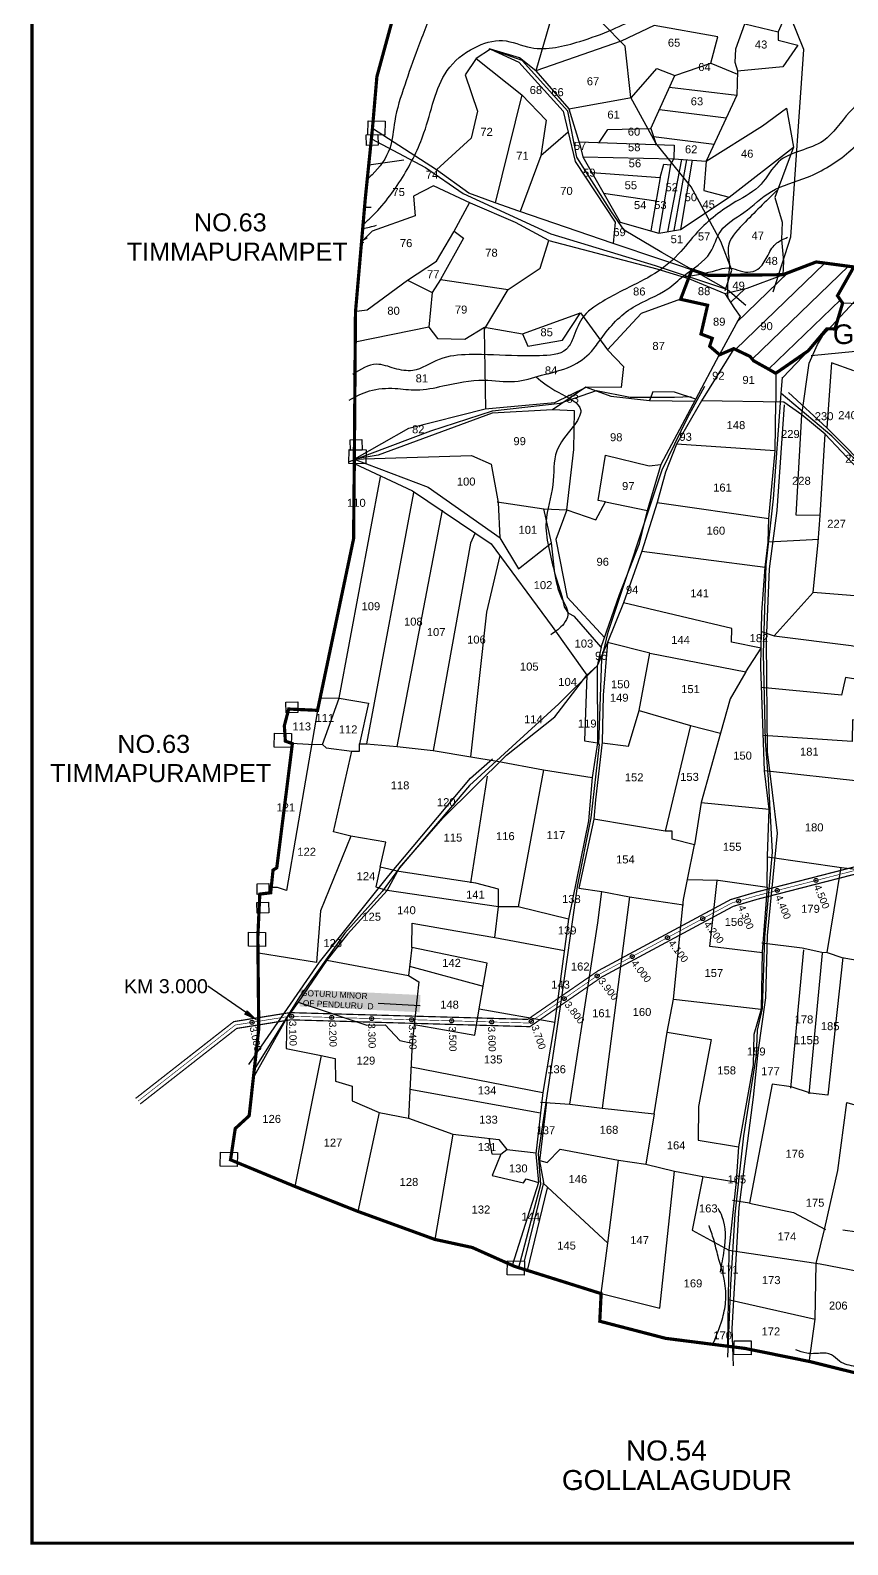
# Model space of a CAD drawing. Header units: inches. Extents: x 209673 to 213985, y 1597149 to 1602838.
# Drawn here: x 209673 to 211714, y 1597149 to 1600934 of the extents above; entities that cross this region are included whole.
import ezdxf
from ezdxf import colors
from ezdxf.entities.mleader import LeaderData, LeaderLine
from ezdxf.enums import TextEntityAlignment as Align
from ezdxf.math import Vec2, Vec3

# ---------------------------------------------------------------- set-up
doc = ezdxf.new("R2010")
doc.units = ezdxf.units.IN
doc.header["$MEASUREMENT"] = 0
doc.header["$PDMODE"] = 32
doc.header["$PDSIZE"] = 10
doc.linetypes.add('HIDDEN2', pattern=[0.1875, 0.125, -0.0625])
for name, color, linetype in [('CANAL1', 7, 'Continuous'), ('CSMark', 72, 'Continuous'), ('DIMENSION', 7, 'Continuous'), ('PAPER SIZE', 5, 'Continuous'), ('PLOT', 7, 'Continuous'), ('PLOT NO', 7, 'Continuous'), ('PLOTS', 7, 'Continuous'), ('PLOTS NO', 7, 'Continuous'), ('RE REMARKS', 7, 'Continuous'), ('ROAD', 1, 'Continuous'), ('STREAM', 4, 'Continuous'), ('STREAMS', 4, 'Continuous'), ('STRUCTURE', 5, 'Continuous'), ('TEXT', 1, 'Continuous'), ('VILLAGE BOUNDARY STONES', 1, 'Continuous'), ('VILLAGE BOUNDRY', 5, 'Continuous'), ('VILLAGE BOUNDRY STONE', 1, 'Continuous'), ('VILLAGE STONES', 240, 'Continuous')]:
    doc.layers.add(name, color=color, linetype=linetype)
doc.styles.add('FONT1', font='Arial')
doc.styles.get("Standard").update_dxf_attribs({"font": 'arial.ttf'})
doc.dimstyles.get("Standard").update_dxf_attribs({"dimtxt": 0.18, "dimasz": 0.18, "dimexe": 0.18, "dimexo": 0.0625, "dimgap": 0.09, "dimtad": 0, "dimtih": 1, "dimtoh": 1, "dimdec": 4, "dimzin": 0, "dimdsep": 46, "dimtxsty": 'Standard', "dimcen": 0.09, "dimadec": 0, "dimazin": 0, "dimtfac": 1, "dimtdec": 4, "dimtofl": 0, "dimtmove": 0, "dimatfit": 3, "dimfxl": 1, "dimtolj": 1, "dimtzin": 0, "dimarcsym": 0})

msp = doc.modelspace()

# ---------------------------------------------------------------- hatches: boundary and pattern name
at = {"layer": 'PLOTS NO'}
h = msp.add_hatch(dxfattribs=at)
h.set_pattern_fill('ANSI31', color=256, scale=371.724691, angle=-0.9283)
h.set_pattern_definition([(44.0717, (208667.79, 1597005.54), (-32.3195, 33.38413), [])])
h.paths.add_polyline_path([(211689.4, 1600211.4), (211701.6, 1600252.1), (211688.7, 1600270.7), (211729.5, 1600342.7), (211635.7, 1600355.2), (211552.3, 1600323.3), (211463.4, 1600290), (211407.2, 1600276.5), (211431.9, 1600238.8), (211445.4, 1600219.1), (211394.5, 1600123.5), (211429.7, 1600138.4), (211469.9, 1600119.2), (211479, 1600108.1), (211535.1, 1600076.8), (211559.1, 1600095.8), (211615.4, 1600132.9), (211662, 1600188.1), (211668, 1600188)])
h.paths.add_polyline_path([(211496, 1600183.6), (211526.7, 1600183.1), (211527, 1600205.9), (211496.3, 1600206.4)], flags=24)

# ---------------------------------------------------------------- linework, layer by layer
at = {"layer": 'CANAL1', "color": 200, "linetype": 'ByBlock', "ltscale": 40, "const_width": 3}
for points in [[(209936.3, 1598264.6), (210181.3, 1598456.5), (210321.4, 1598479), (210915.3, 1598462.1), (211091.3, 1598583.7), (211421.6, 1598761.4), (211483.6, 1598779.7), (211737.8, 1598845), (211874.2, 1598848), (212055.8, 1598834), (212426.2, 1598795), (212622.2, 1598809), (212824.7, 1598829.9), (212962.5, 1598855.8)], [(209947.7, 1598250.6), (210188.7, 1598439.5), (210322.6, 1598461), (210920.7, 1598443.9), (211100.7, 1598568.3), (211428.4, 1598744.6), (211488.4, 1598762.3), (211740.2, 1598827), (211873.8, 1598830), (212054.2, 1598816), (212425.8, 1598777), (212623.8, 1598791), (212827.3, 1598812.1), (212965.2, 1598837.9)]]:
    msp.add_lwpolyline(points, dxfattribs=at)
at = {"layer": 'CANAL1', "color": 1, "linetype": 'HIDDEN2', "ltscale": 4, "const_width": 1.5}
msp.add_lwpolyline([(209942, 1598257.6), (210185, 1598448), (210322, 1598470), (210918, 1598453), (211096, 1598576), (211425, 1598753), (211486, 1598771), (211739, 1598836), (211874, 1598839), (212055, 1598825), (212426, 1598786), (212623, 1598800), (212826, 1598821), (212963.9, 1598846.9)], dxfattribs=at)
msp.add_lwpolyline([(209942, 1598257.6), (210185, 1598448), (210322, 1598470), (210918, 1598453), (211096, 1598576), (211425, 1598753), (211486, 1598771), (211739, 1598836), (211874, 1598839), (212055, 1598825), (212426, 1598786), (212623, 1598800), (212826, 1598821), (212963.9, 1598846.9)], dxfattribs=at)
at = {"layer": 'CSMark', "color": 3, "linetype": 'Continuous'}
for p in [(211635, 1598809.3), (211538.2, 1598784.4), (211441.8, 1598757.9), (211352.3, 1598713.9), (211264.3, 1598666.5), (211176.2, 1598619.2), (211088.7, 1598570.9), (211006.4, 1598514.1), (210325.7, 1598469.9), (210425.6, 1598467), (210525.6, 1598464.2), (210226.9, 1598454.7), (210625.6, 1598461.3), (210725.5, 1598458.5), (210825.5, 1598455.6), (210924.1, 1598457.2)]:
    msp.add_point(p, dxfattribs=at)
at = {"layer": 'PAPER SIZE', "color": 5, "const_width": 8}
msp.add_lwpolyline([(209677.3, 1602633), (213981.2, 1602633), (213981.2, 1597153.1), (209677.3, 1597153.1)], close=True, dxfattribs=at)
at = {"layer": 'PLOT'}
for points in [[(211008, 1601082.7), (210935.6, 1600833.2), (210894.8, 1600865.7), (210822.5, 1600887.3), (210786.3, 1600863.6), (210759.1, 1600822.8), (210790.1, 1600732), (210774, 1600664.5), (210687.3, 1600585.8), (210527.6, 1600688.5)], [(211590.8, 1601043.4), (211540.3, 1600930.6), (211540.8, 1600909.9), (211590, 1600897.2), (211552.1, 1600842.8), (211439.4, 1600832.3), (211437.2, 1600771.8), (211361.2, 1600607.3), (211501.1, 1600695.6), (211561.1, 1600739.5), (211579.3, 1600642.1), (211532, 1600516.5), (211550.8, 1600454.8), (211548.9, 1600411.2), (211554, 1600356), (211552.3, 1600323.3), (211366.6, 1600321.6), (211128.6, 1600401), (210893.2, 1600482.4), (210834.4, 1600502.8), (210768.5, 1600527.2), (210687.3, 1600585.8)], [(210935.6, 1600833.2), (211017.8, 1600737.5), (211174.3, 1600766.2), (211238, 1600838.9), (211282.4, 1600821.5), (211372.7, 1600851.7), (211390.1, 1600917.8), (211231, 1600946.2), (211148.5, 1600906.7), (210935.6, 1600833.2)], [(210786.3, 1600863.6), (210900.5, 1600773), (210961.1, 1600709.5), (210947.9, 1600620.2), (210896.6, 1600481.3)], [(210822.5, 1600887.3), (210892.8, 1600854.3), (211004, 1600731.9), (211016.5, 1600679.9), (210947.9, 1600620.2)], [(210900.5, 1600773), (210834.4, 1600502.8)], [(211017.8, 1600737.5), (211046, 1600645.3), (211053.2, 1600617.6), (211146.1, 1600454.9), (211242.8, 1600426.9), (211297, 1600436.3), (211418, 1600517), (211579.3, 1600642.1)], [(210810.3, 1599987.3), (210807.3, 1600187.3), (210866.2, 1600286.5), (210946.1, 1600340), (210968.2, 1600408.7), (210884.8, 1600454.2), (210772.6, 1600502.5), (210680.3, 1600545.3), (210629.7, 1600519.6), (210634.5, 1600470.3), (210527.1, 1600432.5), (210499.2, 1600405)], [(210500.3, 1600404.5), (210506, 1600403.6)], [(210731.8, 1600432.5), (210755.3, 1600415), (210697.3, 1600311.2), (210676.3, 1600279), (210668.4, 1600192.2), (210690.3, 1600164), (210758.1, 1600162), (210807.4, 1600191.8), (210902.6, 1600175.8), (211047.2, 1600228.3), (211114.3, 1600135.7)], [(210968.2, 1600408.7), (211237.8, 1600337.9), (211319.4, 1600313.4), (211407.2, 1600276.5), (211431.9, 1600238.8), (211445.4, 1600219.1), (211394.5, 1600123.5)], [(210697.3, 1600311.2), (210866.2, 1600286.5)], [(211098.8, 1599392.5), (211144.6, 1599523.9), (211194.6, 1599651.6), (211214.4, 1599733.9), (211248.2, 1599849.8), (211335.1, 1600012.3), (211394.5, 1600123.5), (211369.7, 1600144.6), (211376, 1600164.4), (211347.9, 1600175.1), (211364.4, 1600247), (211297, 1600261.9), (211198.3, 1600226.1), (211114.3, 1600135.7), (211154.8, 1600093.9), (211148.4, 1600041.2), (211060, 1600042.2), (210977.1, 1599985.7), (210826.3, 1599977.4), (210541.7, 1599872.2), (210481.3, 1599862.6)], [(211429.7, 1600138.4), (211349.3, 1600008)], [(211429.7, 1600138.4), (211394.5, 1600123.5)], [(211429.7, 1600138.4), (211469.9, 1600119.2), (211479, 1600108.1), (211535.1, 1600076.8), (211534.7, 1600005)], [(210483.7, 1599863.5), (210618.2, 1599939.5), (210809.2, 1599988.2), (210983.2, 1600004.3), (211061.6, 1600042.4)], [(211061.2, 1600042.2), (211122.8, 1600020.1), (211219, 1600009.3), (211332.5, 1600007.5)], [(211335.1, 1600012.3), (211281.8, 1600029.4), (211227.7, 1600030.3), (211219, 1600009.3)], [(211012.7, 1599735.5), (211030.6, 1599886.6), (211032.2, 1599983.5), (210977.1, 1599985.7)], [(210478.8, 1599862.1), (210774.7, 1599871.4), (210824.4, 1599849.5), (210841.8, 1599754.2), (210845.5, 1599665.7), (210892.4, 1599588.2), (210974.9, 1599653.3), (210955.2, 1599737.8), (211012.7, 1599735.5), (211085, 1599710.6), (211109.2, 1599756), (211091, 1599758.7), (211109.6, 1599872), (211218.3, 1599845.9), (211247.8, 1599848.7)], [(210482, 1599862.7), (210666.4, 1599792.4), (210846.7, 1599665.6)], [(210482.3, 1599851.4), (210627.4, 1599783.4), (210824.1, 1599650.7), (210976.7, 1599443.7), (211062.6, 1599322.5), (211056.9, 1599158.1), (211089.1, 1599153.3), (211076.1, 1599066.7), (211067, 1598958.2), (211016.8, 1598712.9), (210982.3, 1598451.9), (210953.3, 1598279.7), (210935.8, 1598126.1), (210941.8, 1598054.8), (210876.3, 1597846.8)], [(210403.1, 1599149), (210444.7, 1599264.9), (210547.5, 1599817.8)], [(210630.2, 1599779), (210512.5, 1599150.9)], [(210589.6, 1599143.9), (210702.3, 1599734.6)], [(210955.8, 1599737.5), (210839.1, 1599754.8)], [(210783.1, 1599676.9), (210772.7, 1599652.7), (210679.2, 1599133.9)], [(210325.2, 1599152.3), (210367.7, 1599149.6), (210403.1, 1599149), (210412, 1599140.7), (210476.2, 1599132.6), (210495.1, 1599132.3), (210495.4, 1599151.1), (210512.5, 1599150.9), (210589.6, 1599143.9), (210679.2, 1599133.9), (210773.5, 1599118.6), (210813, 1599479.7), (210846.3, 1599621.1)], [(210832.8, 1598667.1), (210842, 1598743.8), (210564.4, 1598784.6), (210594.9, 1598840.9), (210703.2, 1598965.3), (210862.3, 1599122.1), (210983, 1599218.6), (211062.6, 1599322.5), (211088.8, 1599345.5), (211089.1, 1599153.3)], [(210397, 1599265.7), (210444.7, 1599264.9), (210517.8, 1599252.1), (210495.4, 1599151.1)], [(210390.5, 1599234.5), (210313.3, 1598784.5)], [(210218.7, 1598349.3), (210395.8, 1598605.3), (210568.7, 1598822), (210772.5, 1599064.9), (210827.6, 1599113.2)], [(211016.8, 1598712.9), (210891.1, 1598743), (210842, 1598743.8), (210842.7, 1598787.5), (210785.7, 1598802.9), (210593.3, 1598831.5), (210547.1, 1598842.2), (210560.9, 1598904.7), (210473.8, 1598919.8), (210430.3, 1598930.5), (210476.2, 1599132.6)], [(210473.8, 1598919.8), (210397.8, 1598733.4), (210388.1, 1598603.9), (210242.8, 1598627.2)], [(210564.4, 1598784.6), (210465.7, 1598674.7), (210413.8, 1598609.7), (210341.9, 1598504.9), (210313.5, 1598466.4), (210229.3, 1598314)], [(210313.3, 1598784.5), (210290.6, 1598791.4), (210274.8, 1598791.7)], [(210625.9, 1598642.1), (210626.8, 1598702.9), (210736.2, 1598683.7), (210832.8, 1598667.1), (211006.8, 1598634.2)], [(210413.8, 1598609.7), (210617.7, 1598572), (210643.7, 1598555.8), (210627.1, 1598402.9), (210617.5, 1598215.4)], [(210341.9, 1598504.9), (210513.3, 1598447.6), (210559, 1598448.3), (210595.6, 1598409), (210627.1, 1598402.9)], [(210313.5, 1598466.4), (210312.3, 1598389.1), (210399.2, 1598371.7), (210434.9, 1598364.6), (210435.7, 1598307.7), (210476.6, 1598295.6), (210477, 1598258.3), (210544.5, 1598229.3), (210617.5, 1598215.4), (210728.6, 1598175.6), (210843.4, 1598162.2), (210863.5, 1598136.5), (210936.1, 1598128.2)], [(210399.2, 1598371.7), (210333.8, 1598044.6)], [(210544.5, 1598229.3), (210491.1, 1597982.2)]]:
    msp.add_lwpolyline(points, dxfattribs=at)
at = {"layer": 'PLOTS', "color": 30, "true_color": 0xf8991e, "const_width": 8}
msp.add_lwpolyline([(211369.6, 1600144.6), (211376, 1600164.4), (211347.9, 1600175.1), (211364.4, 1600247), (211297, 1600261.9), (211325, 1600335.5), (211366.6, 1600321.6), (211552.3, 1600323.3), (211635.7, 1600355.2), (211729.5, 1600342.7), (211688.7, 1600270.7), (211701.6, 1600252.1), (211682.4, 1600187.8), (211662, 1600188.1), (211615.4, 1600132.9), (211534.5, 1600076.9), (211517.9, 1600086.6), (211479.4, 1600108.1), (211470.1, 1600119.2), (211429.7, 1600138.5), (211394.4, 1600123.2), (211369.6, 1600144.6)], dxfattribs=at)
at = {"layer": 'PLOTS NO'}
for points in [[(211439.8, 1600832.3), (211433.3, 1600853.5), (211434.7, 1600888.2), (211457, 1600950.2), (211540.3, 1600930.6)], [(211093.9, 1600653.6), (211115.1, 1600686), (211222.8, 1600688.6), (211282.4, 1600821.5)], [(211372.7, 1600851.7), (211439.1, 1600824.6)], [(211269.1, 1600791.7), (211437.2, 1600771.8)], [(211244.3, 1600736.5), (211411, 1600715.2)], [(211016.5, 1600679.9), (211033.7, 1600606.3), (211133.5, 1600454.8), (211128.6, 1600401)], [(211222.8, 1600688.6), (211235.6, 1600648.6)], [(211229.2, 1600668.6), (211380.6, 1600649.4)], [(211042.9, 1600655.4), (211280.9, 1600647.1), (211279.7, 1600613), (211361.2, 1600607.3)], [(211053.2, 1600617.6), (211279.7, 1600613)], [(211075.6, 1600578.4), (211245.6, 1600566.4), (211254.9, 1600599.6), (211272.2, 1600597.9), (211279.7, 1600613)], [(211272.2, 1600597.9), (211242.8, 1600426.9)], [(211299.3, 1600611.6), (211264.7, 1600430.7)], [(211311.6, 1600610.8), (211280.4, 1600433.4)], [(211326.2, 1600609.7), (211297, 1600436.3)], [(211361.2, 1600607.3), (211354.6, 1600533.5), (211418, 1600517)], [(211245.6, 1600566.4), (211222.3, 1600432.8)], [(211104.7, 1600527.4), (211235.3, 1600507.8)], [(210487.6, 1600232.4), (210514.1, 1600235.2), (210614.8, 1600309.3), (210687.7, 1600357.4), (210730.9, 1600430.7), (210770.7, 1600504.4)], [(211297, 1600261.9), (211325, 1600335.5)], [(213039.2, 1600027.4), (212928.9, 1600015.1), (212817.6, 1600019.3), (212782.6, 1600029.2), (212720.6, 1600037.3), (212665.6, 1600042.8), (212621.3, 1600056.4), (212518.7, 1600087.4), (212383.7, 1600145.8), (212350.2, 1600155.7), (212265.6, 1600193.8), (212184.9, 1600196.5), (212098.6, 1600176.7), (211948.4, 1600209.2), (211836.3, 1600223.5), (211820, 1600216.5), (211743.5, 1600250.7), (211701.6, 1600252.1), (211688.7, 1600270.7), (211729.5, 1600342.7), (211635.7, 1600355.2), (211552.3, 1600323.3)], [(210614.8, 1600309.3), (210676.3, 1600279)], [(211407.2, 1600276.5), (211463.4, 1600290), (211552.3, 1600323.3)], [(211645.4, 1599721.6), (211585.8, 1599722.5), (211600.1, 1599972.9), (211617.9, 1600102.4), (211638.5, 1600148.8), (211662, 1600188.1), (211682.4, 1600187.8), (211701.6, 1600252.1)], [(210902.6, 1600175.8), (210915.6, 1600144.4), (211002.3, 1600159.7), (211047.2, 1600228.3)], [(210668.4, 1600192.1), (210484.1, 1600154.6)], [(211535.1, 1600076.8), (211559.1, 1600095.8), (211615.4, 1600132.9), (211662, 1600188.1)], [(211622.8, 1600121.1), (211734.1, 1600132.6)], [(211729.5, 1600083.4), (211673.6, 1600103.2), (211662.1, 1599940.3)], [(211566.5, 1600028.9), (211662.1, 1599940.3), (211784, 1599818.3), (211825.6, 1599775.2), (211952.6, 1599545.3), (212044.6, 1599416.1), (212130.8, 1599259.3), (212181.4, 1599176), (212315.8, 1598975), (212372.5, 1598886.9), (212426.2, 1598801.1), (212482, 1598708.5), (212581.2, 1598557.2)], [(211762.8, 1599518), (211627.9, 1599529.2), (211640.5, 1599654.9), (211645.4, 1599721.6), (211657.8, 1599924.9), (211600.1, 1599972.9), (211554.4, 1600004.7), (211349.3, 1600008), (211286.8, 1599899.9), (211259.1, 1599829.8), (211238.2, 1599753.6), (211200.5, 1599632.5), (211154.4, 1599502.9), (211114.7, 1599403.8), (211103.4, 1599272.6), (211101.5, 1599155.1), (211084.8, 1599011), (211080.2, 1598962.6), (211042.5, 1598790.1), (211100.7, 1598782.1), (211169.6, 1598768.8), (211304.3, 1598748.4)], [(211555.2, 1599997.9), (211537, 1599733.8), (211518.3, 1599587.9), (211510.8, 1599407.6), (211513.2, 1599130.4), (211537.8, 1598927.5), (211512.8, 1598671.6), (211509.1, 1598515.6), (211489.5, 1598380.2), (211478.4, 1598267.8), (211442.5, 1597991.8), (211424.8, 1597689.4), (211428, 1597596.5)], [(211498.2, 1599390.3), (211499.6, 1599479.2), (211508.3, 1599592.5), (211516, 1599654.8), (211516.9, 1599713.8), (211532.8, 1599883.5), (211534.7, 1600005)], [(211530.6, 1599420.7), (211722.8, 1599396.2), (212011.9, 1599336.4), (212040.2, 1599380.2), (211946.8, 1599525.6), (211812.2, 1599768), (211780.5, 1599794.5), (211657.8, 1599924.9)], [(211532.8, 1599883.5), (211286.8, 1599899.9)], [(211109.2, 1599756), (211214.4, 1599733.9)], [(211012.7, 1599735.5), (210985.6, 1599661.9), (211014, 1599517.7), (211107.8, 1599415.4)], [(211238.2, 1599753.6), (211516.9, 1599713.8)], [(211098.8, 1599392.5), (211032.4, 1599469), (211017.6, 1599476.9), (211006.9, 1599492.9), (211002, 1599516.9), (210982.8, 1599577.1), (210974.9, 1599653.3)], [(211641.8, 1599661.1), (211516, 1599654.8)], [(211200.5, 1599632.5), (211508.3, 1599592.5)], [(211459.6, 1599330.6), (211498.2, 1599390.3), (211498.8, 1599431.9), (211530.6, 1599420.7), (211627.9, 1599529.2)], [(211314.6, 1598811.5), (211390.4, 1598810.3), (211512.8, 1598792.6), (211514, 1598870.3), (211518.4, 1598987.9), (211506.5, 1599083.2), (211497.4, 1599343), (211498.2, 1599390.3), (211424.3, 1599404.8), (211424.9, 1599438.8), (211154.4, 1599502.9)], [(211098.8, 1599392.5), (211088.8, 1599345.5)], [(211101.5, 1599153.1), (211166.7, 1599144.8), (211193.2, 1599233.9), (211220, 1599377), (211114.7, 1599403.8)], [(211220, 1599377), (211459.6, 1599330.6), (211420.9, 1599263.3), (211396.4, 1599177.6), (211348.7, 1599004.5), (211331.9, 1598898)], [(211995.2, 1599270.2), (211709, 1599316.3), (211699, 1599272.5), (211499.4, 1599291.2)], [(211193.2, 1599233.9), (211321.5, 1599196.6), (211396.4, 1599177.6)], [(211321.5, 1599196.6), (211258.1, 1598932.5)], [(211974.4, 1599166.4), (211726, 1599211), (211725.2, 1599156.9), (211502.5, 1599171.6)], [(210773.5, 1599118.6), (210838.8, 1599107.8), (210954.9, 1599085.9), (211076.1, 1599066.7)], [(210954.9, 1599085.9), (210891.1, 1598743)], [(211756.3, 1598865.6), (211771.6, 1598925), (211787.9, 1599047.3), (211749, 1599056.6), (211506.5, 1599083.2)], [(210773.6, 1598803.1), (210815.2, 1599069.9)], [(211348.7, 1599004.5), (211518.4, 1598987.9)], [(210947.3, 1598255.6), (211020.1, 1598250.6), (211101.1, 1598240.2), (211230.7, 1598226), (211263.6, 1598429.8), (211279.4, 1598512.9), (211304.5, 1598761.7), (211314.6, 1598811.5), (211331.9, 1598898), (211276, 1598912.5), (211276.3, 1598932.2), (211258.1, 1598932.5), (211080.2, 1598962.6)], [(211513.8, 1598868.5), (211698.9, 1598841.7), (211755, 1598834.8)], [(210547.1, 1598842.2), (210536, 1598793.5), (210564.4, 1598784.6)], [(211697.3, 1598842.4), (211661.9, 1598629.2)], [(211020.1, 1598250.6), (211090.1, 1598703.1), (211100.7, 1598782.1)], [(211501.3, 1598628.1), (211369.8, 1598644.6), (211388.4, 1598809.4)], [(211512.8, 1598792.6), (211500.3, 1598631.1), (211498, 1598488), (211479.6, 1598424), (211478.4, 1598348.9), (211441.8, 1598143.8), (211436, 1598057.6), (211417.7, 1597885.2), (211415.7, 1597761.9), (211413.8, 1597645.3)], [(211169.6, 1598768.8), (211101.1, 1598240.2)], [(210794.3, 1598488.3), (210814.3, 1598602.7), (210625.9, 1598642.1), (210617.7, 1598572)], [(211352.6, 1598069.6), (211325.5, 1597935.6), (211417.7, 1597885.2), (211645.2, 1597851.3), (211766, 1597828), (211838.7, 1598207.8), (211839.5, 1598256.9), (211850.8, 1598317.6), (211880.8, 1598580.1), (211840.2, 1598591.2), (211700.8, 1598616.3), (211663.7, 1598628.8), (211649.3, 1598629.1), (211600.3, 1598640.3), (211500.2, 1598652.9)], [(211603.7, 1598635.8), (211571.2, 1598290.6)], [(211617.8, 1598276), (211651.2, 1598627.3)], [(210620.4, 1598595.2), (210804.3, 1598545.5)], [(211702.3, 1598616.5), (211664.8, 1598273.1), (211621.5, 1598277.8), (211573, 1598293.2), (211525.4, 1598300), (211469.4, 1598002.7), (211427, 1598009.5)], [(211617.9, 1597604.5), (211632.6, 1597712.9), (211635.9, 1597851.6), (211657.3, 1597940.4), (211689.8, 1598084.2), (211711.9, 1598254.2), (211795.4, 1598230.3), (211814.1, 1598387.2), (211836.6, 1598593)], [(211279.4, 1598512.9), (211498, 1598488)], [(210632.1, 1598449), (210782.9, 1598422.7), (210794.3, 1598488.3), (210982.8, 1598455.4)], [(211263.6, 1598429.8), (211373.1, 1598411.5), (211342, 1598244.3), (211340.6, 1598160.5), (211441.8, 1598143.8)], [(210624.1, 1598343.3), (210953.3, 1598279.7)], [(210621.2, 1598287.5), (210947.5, 1598228.7)], [(210906.9, 1597857.6), (210955.6, 1598054.7), (210945.7, 1598108.9), (210962.9, 1598255.5)], [(211230.7, 1598226), (211209.9, 1598100.3)], [(210728.6, 1598175.6), (210683.1, 1597912.3)], [(210818.5, 1598165.2), (210825.6, 1598126.1), (210848, 1598124.9), (210863.3, 1598136.8)], [(210945.2, 1598109.6), (210963.9, 1598104), (210996.3, 1598137.7), (211142.2, 1598110.3), (211209.9, 1598100.3), (211281.8, 1598082.4), (211352.6, 1598069.6), (211434.8, 1598055.9)], [(210848, 1598124.9), (210826.1, 1598071.7), (210904.4, 1598054), (210911.7, 1598063.2), (210941.8, 1598054.8)], [(211098.6, 1597776.7), (211115.1, 1597902.6), (211142.2, 1598110.3)], [(210952.9, 1598053.3), (211115.1, 1597902.6)], [(211098.6, 1597776.7), (211244.8, 1597740.7), (211281.8, 1598082.4)], [(210913.7, 1597831.5), (210964.4, 1598041.5)], [(211469.4, 1598002.7), (211579.1, 1597979.3), (211659.1, 1597937.3)], [(211415.7, 1597761.9), (211632.6, 1597712.9)]]:
    msp.add_lwpolyline(points, dxfattribs=at)
at = {"layer": 'ROAD'}
for points in [[(211528.2, 1600280.8), (211572.5, 1600417.8), (211604.6, 1600886.4), (211541.8, 1601043.6), (211500.5, 1601386.1), (211493.3, 1601664.2), (211496.1, 1601901.3), (211563.1, 1602276.5)], [(213234.2, 1601709.5), (213051.8, 1601597.5), (212933.3, 1601505.2), (212821.6, 1601417.8), (212779.4, 1601359.3), (212778.9, 1601212.1), (212788.2, 1601119.2), (212698.6, 1601007.3), (212611.3, 1600910.3), (212483.2, 1600847.3), (212270.6, 1600692.8), (212164.3, 1600577.3), (212025.2, 1600454.1), (211819.8, 1600262.1), (211730, 1600255.6), (211651.7, 1600170.2), (211552.5, 1600066.5)], [(211408.4, 1600283.8), (211425.2, 1600334.9), (211397.7, 1600406.7), (211323, 1600542.9), (211235.3, 1600651.8), (211173.1, 1600766.2), (211158.4, 1600894.8), (211100.9, 1600952.7), (210984.1, 1601074.6), (210750.4, 1601317.4), (210685.4, 1601409)], [(211409.7, 1600287.7), (211250.4, 1600378.9), (211156, 1600435), (211124.1, 1600480.4), (211038, 1600617.1), (211015.8, 1600731.8), (210901.6, 1600858.6), (210819.3, 1600887.7)], [(210525, 1600663.1), (210659.7, 1600591.5), (210754.3, 1600526.3), (210973.4, 1600425.6), (211233.1, 1600346.6), (211413.7, 1600286.3), (211459.8, 1600246.9)], [(210606.3, 1600609.2), (210518.2, 1600597)], [(212596.3, 1598532.6), (212528.7, 1598626.7), (212386, 1598846), (212272.1, 1599026.1), (212067.9, 1599348.9), (211848.8, 1599716.8), (211814.6, 1599780.2), (211674.8, 1599920.1), (211547.8, 1600026.1), (211551.7, 1600067.2)], [(210470.3, 1599856.5), (210673.6, 1599932.7), (210827.6, 1599982.8), (210996.2, 1600001.9), (211086.8, 1600033.5), (211171.4, 1600017.6), (211281.4, 1600017.2), (211323.8, 1600019.1)], [(210891.9, 1597838.8), (210948.4, 1598050.2), (210942.3, 1598125.7), (210997.5, 1598494.5), (211039.2, 1598794.3), (211073.3, 1598965.6), (211094.4, 1599149.4), (211093, 1599149.4), (211100.5, 1599363.6), (211116.2, 1599430.2), (211251.1, 1599835.8), (211314.1, 1599965.6), (211357.3, 1600044.8)], [(211414.7, 1597617.5), (211422.2, 1597799), (211433.6, 1597975.2), (211454.6, 1598171.3), (211486.5, 1598372.5), (211489.3, 1598435.3), (211501.2, 1598489.7), (211507.2, 1598667.7), (211526.2, 1598880.4), (211516.4, 1599062.7), (211509.1, 1599157.8), (211504.2, 1599376.7), (211510.8, 1599598.3), (211529.1, 1599763.5), (211547.8, 1600026.1)], [(211114.7, 1599403.8), (211088.8, 1599345.5), (210992.8, 1599250.9), (210769.9, 1599046.3), (210594.9, 1598840.9), (210551.9, 1598781.4), (210458.5, 1598678), (210345.1, 1598518.7), (210232.5, 1598337)]]:
    msp.add_lwpolyline(points, dxfattribs=at)
at = {"layer": 'STREAM'}
for points, knots in [([(213281.5, 1601286.8), (213278, 1601286.3), (213252.6, 1601282.5), (213208.5, 1601274.9), (213145, 1601272.8), (213075.4, 1601275), (213005.1, 1601275.2), (212930.8, 1601270.7), (212862.6, 1601278), (212790, 1601293.3), (212716.6, 1601298.6), (212633.6, 1601293.2), (212544.8, 1601302.2), (212459.1, 1601283.1), (212349.9, 1601278.6), (212230.7, 1601243.7), (212080.7, 1601144.6), (211949.2, 1601238.1), (211835.5, 1601235.4), (211769, 1601261.7), (211683.3, 1601305.1), (211591.2, 1601339.2), (211444.7, 1601380.4), (211323.5, 1601381.2), (211170.4, 1601386.9), (211062.1, 1601368), (210941.6, 1601339.3), (210854.7, 1601317.2), (210756.9, 1601307.3), (210714.5, 1601168.4), (210700, 1601033.1), (210641, 1600894), (210608.4, 1600798), (210580.8, 1600716), (210576.8, 1600633.8), (210542.4, 1600587.3), (210518.8, 1600565.7), (210514.6, 1600562.1)], [7.738135, 7.738135, 7.738135, 7.738135, 9.16371, 18.097951, 25.775833, 34.716971, 46.215068, 54.11881, 64.716797, 73.765756, 84.05816, 94.282535, 107.287829, 119.735699, 129.429991, 151.207694, 170.097962, 195.493993, 206.586156, 215.508742, 223.926421, 245.413403, 254.988513, 285.177292, 293.770077, 316.794131, 329.241773, 343.43688, 354.305709, 364.536392, 396.17179, 411.766073, 424.709891, 437.209966, 446.559922, 457.192137, 459.394494, 459.394494, 459.394494, 459.394494]), ([(210469.1, 1600009.8), (210485.7, 1600018.8), (210521.4, 1600038), (210580.9, 1600041.3), (210642, 1600031.9), (210715.9, 1600047.8), (210796.9, 1600066.3), (210880.8, 1600050.2), (210952.4, 1600074), (211020.8, 1600088.2), (211071.7, 1600123.9), (211111.2, 1600183.8), (211169.3, 1600247.4), (211255.4, 1600274.8), (211312.1, 1600330.2), (211374.4, 1600364.2), (211392.1, 1600442.4), (211461.7, 1600477.8), (211521.8, 1600540.7), (211623.8, 1600564.6), (211719.4, 1600624.8), (211813.2, 1600730.8), (211931.5, 1600837.4), (211980.6, 1601005.7), (212102.3, 1601114.1), (212233.2, 1601143.3), (212345.3, 1601227.2), (212508.7, 1601240.5), (212687.2, 1601226.3), (212853, 1601233.8), (213000, 1601186.2), (213119.8, 1601220.5), (213217, 1601214.8), (213262.5, 1601213.1), (213281.9, 1601212.5)], [0, 0, 0, 0, 7.550841, 16.191315, 23.393759, 32.395415, 46.336222, 56.616264, 65.908728, 76.260338, 84.69969, 90.056556, 105.189451, 118.324199, 125.23744, 137.120072, 145.152484, 155.071321, 166.766767, 179.77904, 196.02938, 211.551113, 236.967726, 258.588431, 280.262968, 298.837355, 311.764787, 335.621144, 362.05389, 384.888597, 401.923971, 422.787003, 433.299347, 441.133547, 441.133547, 441.133547, 441.133547]), ([(210504.1, 1600448.7), (210511, 1600454.7), (210549.1, 1600488.9), (210605.1, 1600563.8), (210655.7, 1600664.7), (210678.9, 1600758.3), (210709.4, 1600840), (210774.5, 1600892.3), (210853.3, 1600918.2), (210938.5, 1600876.4), (211035.5, 1600902.2), (211122.4, 1600931.9), (211190.5, 1600968.1), (211268.4, 1600956.8), (211353.2, 1600971.2), (211418, 1601036.1), (211511.9, 1601068.8), (211594.8, 1601126.4), (211663.8, 1601169.8), (211733.1, 1601222.4), (211820.9, 1601170.7), (211901.7, 1601135.1), (211952, 1601136), (211995.3, 1601116.8), (211910, 1601073.2), (211935.3, 1600968.9), (211832.8, 1600880.4), (211782.5, 1600781.8), (211707.7, 1600725.9), (211658.1, 1600637.7), (211543.1, 1600630.4), (211502.3, 1600541.7), (211420.1, 1600500.2), (211346.8, 1600445.3), (211291.1, 1600368.7), (211226.8, 1600318.9), (211158.6, 1600288.2), (211099.3, 1600255.9), (211046.7, 1600220.6), (211032.6, 1600170.6), (211007.6, 1600122.3), (210947.4, 1600120.7), (210868.7, 1600120.5), (210784.1, 1600126), (210693.6, 1600119.3), (210637.9, 1600077.4), (210582.3, 1600087.6), (210531.4, 1600108), (210497.8, 1600086.7), (210478.2, 1600074.2)], [36.355945, 36.355945, 36.355945, 36.355945, 63.856361, 190.065304, 313.669502, 399.264826, 480.408083, 568.890904, 641.666607, 714.64927, 837.60992, 924.883059, 995.724848, 1059.894886, 1156.013621, 1240.977237, 1326.278378, 1450.65089, 1540.353152, 1575.462152, 1700.378876, 1790.316931, 1842.923384, 1856.494009, 1911.876026, 2002.163708, 2155.191279, 2268.907198, 2334.748347, 2431.219194, 2555.162459, 2626.031185, 2702.150935, 2824.678928, 2898.251929, 2984.173482, 3065.209545, 3121.373945, 3189.278358, 3244.259775, 3274.717555, 3343.999805, 3398.873392, 3519.433836, 3595.460809, 3666.815662, 3712.311099, 3758.599073, 3823.322192, 3823.322192, 3823.322192, 3823.322192])]:
    msp.add_open_spline(points, degree=3, knots=knots, dxfattribs=at)
for points in [[(211537.1, 1600533.5), (211452.3, 1600448.8), (211415.7, 1600391.7), (211418.7, 1600349.6), (211415.3, 1600312.1), (211414.6, 1600266.3)], [(211307.3, 1600318.4), (211386.4, 1600334.5), (211414.8, 1600340.5), (211465.1, 1600329.6), (211489.9, 1600337.4), (211513.3, 1600368.2), (211534, 1600399.9), (211563.6, 1600416.8)], [(210936, 1600067.8), (210991, 1600029.5), (211047.7, 1599984), (211028.8, 1599944.1), (210987.7, 1599882.8), (210978.1, 1599798.2), (210961.1, 1599706), (210981, 1599582.6), (211000.8, 1599513), (211015.7, 1599473.6), (211005.3, 1599451), (210972.9, 1599423.2)], [(211701.7, 1597936.1), (211797.5, 1597915.1), (211871.1, 1597878.7), (211945.9, 1597864.2), (212031.7, 1597877), (212101.7, 1597892.6), (212177.2, 1597924.9), (212228.8, 1597950.5), (212269.7, 1597968.4), (212297.4, 1597988.2), (212290.8, 1598016.5), (212277.1, 1598044.1), (212276.4, 1598107.6)], [(211396.3, 1597830.5), (211406.1, 1597885.4), (211401.2, 1597968.9), (211390.9, 1597989.5)], [(211379.2, 1597654.1), (211400.6, 1597711.4), (211409.3, 1597755.7), (211406.6, 1597809), (211390.7, 1597869.7), (211379.8, 1597911.6), (211368, 1597947.3)], [(211770.1, 1597577.4), (211733.9, 1597593.6), (211693.6, 1597607.6), (211673.8, 1597623.9), (211645.8, 1597627.5), (211611.9, 1597627.6), (211584.9, 1597636.5)]]:
    msp.add_spline(points, degree=3, dxfattribs=at)
at = {"layer": 'STREAMS'}
for points in [[(210524.3, 1600491.6), (210518.8, 1600491.4), (210513.2, 1600491.2), (210507.7, 1600490.9)], [(210503.2, 1600438.1), (210515.2, 1600441.1), (210526.3, 1600444), (210537.4, 1600446.9)], [(210514.6, 1600415.1), (210509.9, 1600412.4), (210505.1, 1600409.7), (210500.5, 1600406.9)]]:
    msp.add_open_spline(points, degree=3, dxfattribs=at)
at = {"layer": 'VILLAGE BOUNDARY STONES'}
for points in [[(210511.7, 1600673.3), (210540.8, 1600674.1), (210541.5, 1600647.4), (210512.4, 1600646.6)], [(210472.2, 1599910.6), (210501.3, 1599911.4), (210502, 1599884.7), (210472.9, 1599883.9)], [(210311.7, 1599255.1), (210340.9, 1599255.9), (210341.6, 1599229.2), (210312.5, 1599228.4)], [(210239.4, 1598800.8), (210268.5, 1598801.6), (210269.2, 1598774.9), (210240.1, 1598774.1)], [(210238.6, 1598754.6), (210267.7, 1598755.3), (210268.5, 1598728.7), (210239.4, 1598727.9)]]:
    msp.add_lwpolyline(points, close=True, dxfattribs=at)
at = {"layer": 'VILLAGE BOUNDRY', "linetype": 'HIDDEN2', "ltscale": 75}
msp.add_lwpolyline([(210632.8, 1601163.8, 8, 8, 0), (210538.7, 1600818.3, 8, 8, 0), (210527.5, 1600687.8, 8, 8, 0), (210509.9, 1600515.6, 8, 8, 0), (210485.2, 1600229.9, 8, 8, 0), (210482.4, 1599864.1, 8, 8, 0), (210480.5, 1599663.4, 8, 8, 0), (210397, 1599265.7, 8, 8, 0), (210390.5, 1599234.5, 8, 8, 0), (210318.5, 1599237.8, 8, 8, 0), (210307.6, 1599196, 8, 8, 0), (210310.2, 1599157.4, 8, 8, 0), (210327.7, 1599151.4, 8, 8, 0), (210288.7, 1598841, 8, 8, 0), (210279.4, 1598835.2, 8, 8, 0), (210273.5, 1598778.6, 8, 8, 0), (210246.3, 1598775.2, 8, 8, 0), (210241.4, 1598667.9, 8, 8, 0), (210243.7, 1598438.5, 8, 8, 0), (210219.8, 1598221.2, 8, 8, 0), (210185, 1598189.2, 8, 8, 0), (210173.3, 1598111.1, 8, 8, 0), (210335.6, 1598043.9, 8, 8, 0), (210491.1, 1597982.2, 8, 8, 0), (210683.1, 1597912.3, 8, 8, 0), (210776.7, 1597892, 8, 8, 0), (210882.1, 1597844.9, 8, 8, 0), (211098.6, 1597776.7, 8, 8, 0), (211095.2, 1597707.7, 8, 8, 0), (211259.7, 1597664.9, 8, 8, 0), (211457.4, 1597639.8, 8, 8, 0), (211619.7, 1597606.9, 8, 8, 0), (211758.6, 1597572.3, 8, 8, 0)], format="xyseb", dxfattribs=at)
at = {"layer": 'VILLAGE BOUNDRY STONE'}
for points in [[(210516.5, 1600708), (210559, 1600707.3), (210558.4, 1600672.4), (210515.9, 1600673.1)], [(210469.4, 1599886.5), (210511.9, 1599885.8), (210511.3, 1599850.9), (210468.8, 1599851.6)], [(210283.1, 1599177.2), (210325.6, 1599176.5), (210325, 1599141.6), (210282.5, 1599142.3)], [(210218.3, 1598680.2), (210260.8, 1598679.5), (210260.2, 1598644.6), (210217.7, 1598645.3)], [(210148.2, 1598130.4), (210190.7, 1598129.7), (210190.1, 1598094.8), (210147.6, 1598095.5)], [(210864.4, 1597858.3), (210906.9, 1597857.6), (210906.4, 1597822.7), (210863.9, 1597823.4)], [(211430.9, 1597659.1), (211473.4, 1597658.4), (211472.8, 1597623.5), (211430.3, 1597624.2)]]:
    msp.add_lwpolyline(points, close=True, dxfattribs=at)

# ---------------------------------------------------------------- texts
at = {"layer": 'CSMark', "color": 1, "linetype": 'Continuous', "style": 'FONT1'}
for s, rotation, p in [('4.500', 292.5522, (211661.7, 1598739.8)), ('4.300', 292.5522, (211472.3, 1598688.6)), ('4.400', 292.5522, (211565.2, 1598713.8)), ('4.200', 307.4804, (211399.4, 1598654.8)), ('4.100', 307.4804, (211310.7, 1598607.6)), ('4.000', 307.4804, (211218.1, 1598557.6)), ('3.900', 307.4804, (211135.6, 1598513.3)), ('3.800', 307.4804, (211051.5, 1598454.2)), ('3.000', 281.6305, (210242.3, 1598382.5)), ('3.100', 271.4703, (210329.8, 1598395.7)), ('3.200', 271.4703, (210429.6, 1598393.2)), ('3.300', 271.4703, (210527.1, 1598389.8)), ('3.400', 271.4703, (210629, 1598386.5)), ('3.500', 271.4703, (210728.8, 1598381.9)), ('3.600', 271.4703, (210826.8, 1598381.3)), ('3.700', 288.8192, (210952.9, 1598388))]:
    msp.add_text(s, height=18, rotation=rotation, dxfattribs=at).set_placement(p, align=Align.MIDDLE_RIGHT)
at = {"layer": 'DIMENSION', "color": 1}
for s, height, p in [('NO.63', 45, (210081.8, 1600431.6)), ('TIMMAPURAMPET', 45, (209914.1, 1600358.5)), ('NO.63', 45, (209890.7, 1599128.1)), ('TIMMAPURAMPET', 45, (209723, 1599055.1)), ('NO.54', 50, (211160.5, 1597359.6)), ('GOLLALAGUDUR', 50, (211000.6, 1597285.8))]:
    msp.add_text(s, height=height, dxfattribs=at).set_placement(p)
at = {"layer": 'PLOT NO'}
msp.add_text('1158', height=20.45, dxfattribs=at).set_placement((211611.4, 1598410.2), align=Align.MIDDLE_CENTER)
at = {"layer": 'PLOTS NO'}
for s, p in [('65', (211280.7, 1600903.2)), ('43', (211498, 1600898.7)), ('67', (211078.4, 1600806.8)), ('64', (211356.5, 1600842.4)), ('68', (210935.8, 1600785)), ('66', (210989.6, 1600779.5)), ('63', (211337.9, 1600756.7)), ('61', (211129.8, 1600723.4)), ('72', (210812.5, 1600680.4)), ('60', (211180.7, 1600680.9)), ('71', (210902.1, 1600620.5)), ('57', (211046, 1600645.3)), ('58', (211181.3, 1600642)), ('62', (211323.4, 1600636.6)), ('46', (211463.2, 1600625.8)), ('59', (211069, 1600578.4)), ('56', (211182.9, 1600601.8)), ('74', (210676.4, 1600573.2)), ('55', (211172.8, 1600546.9)), ('52', (211274.8, 1600541.9)), ('75', (210593.1, 1600529.9)), ('70', (211012, 1600532.7)), ('50', (211322.6, 1600517)), ('54', (211196.1, 1600497.3)), ('53', (211246.6, 1600497.6)), ('45', (211367.1, 1600499)), ('69', (211144.5, 1600429.7)), ('76', (210611.7, 1600402.3)), ('51', (211287.6, 1600412.1)), ('57', (211355.7, 1600418.9)), ('47', (211489.8, 1600421.3)), ('78', (210824.7, 1600378.3)), ('48', (211524.2, 1600357.8)), ('77', (210679.3, 1600324.4)), ('86', (211193.8, 1600281.4)), ('88', (211355.6, 1600282.2)), ('49', (211441.8, 1600296.1)), ('80', (210580.3, 1600233.2)), ('79', (210749, 1600236.2)), ('89', (211393.4, 1600205.9)), ('85', (210962.6, 1600179.5)), ('90', (211511.5, 1600194.8)), ('87', (211242.1, 1600145.3)), ('81', (210651, 1600064.2)), ('84', (210973.6, 1600084.1)), ('92', (211391.3, 1600070.7)), ('91', (211466.9, 1600060.3)), ('83', (211027.5, 1600013.3)), ('82', (210642, 1599937)), ('230', (211655.3, 1599969.7)), ('240', (211713.9, 1599972.2)), ('99', (210895.1, 1599907.3)), ('98', (211136.3, 1599917.1)), ('93', (211309.6, 1599918.1)), ('229', (211571.1, 1599925.2)), ('241', (211731.3, 1599863.4)), ('100', (210761.6, 1599806.3)), ('97', (211166.4, 1599795.1)), ('228', (211598.6, 1599808.3)), ('110', (210487.4, 1599753.2)), ('101', (210915.6, 1599685.7)), ('227', (211686.4, 1599700.9)), ('96', (211102.6, 1599605.8)), ('102', (210953.5, 1599547.5)), ('94', (211176, 1599535.8)), ('109', (210523.6, 1599494.7)), ('108', (210629.7, 1599456.3)), ('107', (210686.6, 1599430.2)), ('106', (210787.2, 1599411.4)), ('182', (211492.7, 1599415)), ('103', (211055.6, 1599401.4)), ('95', (211098.8, 1599370.8)), ('105', (210919.2, 1599343.9)), ('104', (211014.9, 1599305.6)), ('150', (211146.5, 1599299.7)), ('149', (211143.6, 1599266.1)), ('151', (211321.7, 1599287.6)), ('113', (210351, 1599194.3)), ('111', (210408.7, 1599215.4)), ('112', (210466.8, 1599186.9)), ('114', (210929.5, 1599212.4)), ('119', (211063.8, 1599201.4)), ('181', (211618.4, 1599131.2)), ('152', (211181, 1599067)), ('153', (211319.3, 1599068.2)), ('118', (210596.5, 1599047)), ('121', (210311.3, 1598992)), ('120', (210711.8, 1599005)), ('115', (210728.6, 1598916.4)), ('116', (210859.4, 1598920.1)), ('117', (210985.6, 1598922.6)), ('180', (211630.5, 1598942)), ('122', (210363.4, 1598881.1)), ('155', (211425.7, 1598893.5)), ('154', (211159.1, 1598861.9)), ('124', (210511.4, 1598820)), ('141', (210784.6, 1598773.8)), ('138', (211024.3, 1598763)), ('140', (210612.5, 1598734.9)), ('179', (211621.3, 1598738.5)), ('125', (210525.7, 1598718.7)), ('156', (211430.4, 1598705.7)), ('123', (210428.4, 1598652.8)), ('139', (211013.7, 1598684.4)), ('142', (210725.1, 1598603.4)), ('162', (211046.4, 1598594.2)), ('157', (211380, 1598578.1)), ('143', (210997.2, 1598549.1)), ('148', (210720, 1598499)), ('161', (211099.5, 1598477.6)), ('160', (211200.6, 1598480.6)), ('178', (211605.1, 1598461.9)), ('185', (211670.5, 1598445.2)), ('129', (210511.3, 1598359.1)), ('135', (210828.9, 1598361.9)), ('159', (211485.9, 1598381.9)), ('136', (210987.3, 1598337.5)), ('158', (211412, 1598334.6)), ('177', (211521.3, 1598332.6)), ('134', (210813.7, 1598284.6)), ('126', (210276, 1598213.4)), ('133', (210817.2, 1598211.6)), ('137', (210960.5, 1598184.9)), ('168', (211118.2, 1598186.1)), ('127', (210429.1, 1598154.1)), ('131', (210813.7, 1598143)), ('164', (211285.8, 1598147.3)), ('176', (211582.2, 1598126.2)), ('130', (210891.7, 1598089.6)), ('128', (210618.8, 1598055.8)), ('146', (211040.4, 1598062.8)), ('165', (211437.3, 1598062.1)), ('132', (210798.5, 1597986.9)), ('144', (210922.8, 1597969.2)), ('163', (211366.1, 1597989.6)), ('175', (211632.7, 1598003.9)), ('145', (211012.2, 1597896.9)), ('147', (211194.8, 1597910.4)), ('174', (211562.4, 1597919.5)), ('171', (211418.6, 1597836.7)), ('169', (211328, 1597802.3)), ('173', (211523.3, 1597810.5)), ('206', (211690.7, 1597746.8)), ('170', (211402, 1597672.4)), ('172', (211522.4, 1597682.2))]:
    msp.add_text(s, height=20, dxfattribs=at).set_placement(p, align=Align.MIDDLE_CENTER)
for s, p in [('148', (211411.9, 1599937.4)), ('161', (211378.3, 1599781.3)), ('160', (211361.7, 1599673.6)), ('141', (211321.3, 1599517)), ('144', (211273.5, 1599400.4)), ('150', (211428.4, 1599111.4))]:
    msp.add_text(s, height=20, dxfattribs=at).set_placement(p)
at = {"layer": 'STRUCTURE', "color": 5, "insert": (210349.5, 1598535.8), "char_height": 15, "width": 296.897, "attachment_point": 1, "rotation": 357.2415, "bg_fill": 1, "box_fill_scale": 1.1, "bg_fill_color": 7, "bg_fill_true_color": 16777215, "bg_fill_transparency": 0}
msp.add_mtext('{\\f@Arial Unicode MS|b0|i0|c0|p34;\\C1;GOTURU MINOR \\P OF PENDLURU  D\\Ftxt|c0; }', dxfattribs=at)
at = {"layer": 'TEXT'}
msp.add_text('GOTUR', height=49.07, rotation=2.2125, dxfattribs=at).set_placement((211678.1, 1600149))

# ---------------------------------------------------------------- leaders
at = {"layer": 'RE REMARKS', "color": 1}
msp.add_leader([(210646.5, 1598495.8), (210541.6, 1598501.7)], dimstyle='Standard', override={"dimasz": 50}, dxfattribs=at)
at = {"layer": 'VILLAGE STONES', "color": 1}
ml = msp.add_multileader_mtext('Standard', dxfattribs=at)
ml.set_content('KM 3.000', color=1)
ml.set_leader_properties()
ml.build(insert=Vec2(0, 0))
ml.multileader.update_dxf_attribs({"dogleg_length": 0.36, "arrow_head_size": 40})
ctx = ml.context
ctx.base_point, ctx.char_height, ctx.arrow_head_size, ctx.landing_gap_size, ctx.plane_origin = Vec3(209913.1, 1598544.8), 35, 40, 0.09, Vec3(211148.8, 1598834.8)
ctx.text_align_type = 2
notes = []
notes.append((ctx, [(1, (1, 1, 0), (210116.7, 1598544.8), (-1, 0), 1.396927018504357e-11, [(0, [(210243.5, 1598457.4)], 0, [])])]))
ctx.mtext.insert, ctx.mtext.alignment, ctx.mtext.flow_direction = Vec3(210116.6, 1598562.6), 3, 5
for ctx, leaders in notes:
    for number, flags, end, landing, length, lines in leaders:
        leader = LeaderData()
        leader.index, (leader.has_last_leader_line, leader.has_dogleg_vector, leader.attachment_direction) = number, flags
        leader.last_leader_point, leader.dogleg_vector, leader.dogleg_length = Vec3(end), Vec3(landing), length
        for number, points, colour, breaks in lines:
            line = LeaderLine()
            line.index, line.vertices, line.color, line.breaks = number, Vec3.list(points), colors.encode_raw_color(colour), breaks
            leader.lines.append(line)
        ctx.leaders.append(leader)

doc.saveas('drawing.dxf')
